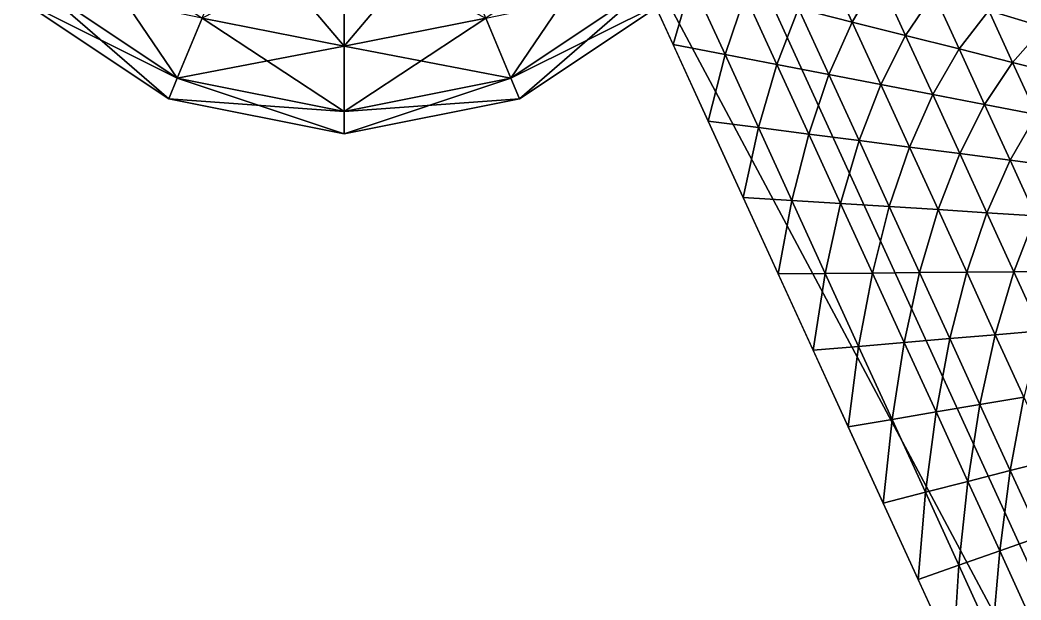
# Model space of a CAD drawing. Header units: metres. Extents: x -32.6 to 43.8, y -33.1 to 27.7.
# Drawn here: x -12.69 to -6.47, y -0.65 to 2.95 of the extents above; entities that cross this region are included whole.
import ezdxf

# ---------------------------------------------------------------- set-up
doc = ezdxf.new("R2010")
doc.units = ezdxf.units.M
for name, color, linetype in [('MANSARDA', 4, 'CONTINUOUS'), ('STRECHA_ZAPAD', 2, 'CONTINUOUS'), ('STROMY_OKOLI', 3, 'CONTINUOUS'), ('ZDIVO', 6, 'CONTINUOUS')]:
    doc.layers.add(name, color=color, linetype=linetype)

msp = doc.modelspace()

# ---------------------------------------------------------------- linework, layer by layer
at = {"layer": 'MANSARDA'}
for points in [[(-4.1305, -5.4244, 4.36), (-8.4393, 3.9782, 4.36), (-9.2843, 4.2262, 7.29)], [(-4.1305, -5.4244, 4.36), (-9.2843, 4.2262, 7.29), (-4.4968, -6.2212, 7.29)]]:
    msp.add_3dface(points, dxfattribs=at)
at = {"layer": 'STRECHA_ZAPAD'}
for points in [[(-7.8511, 3.0253, 7.8727), (-7.6965, 3.3301, 8.0669), (-7.5184, 2.9416, 8.0669)], [(-7.5184, 2.9416, 8.0669), (-7.6965, 3.3301, 8.0669), (-7.3539, 3.2248, 8.2612)], [(-8.6315, 2.8015, 7.29), (-8.8491, 3.2764, 7.29), (-8.5164, 3.1927, 7.4842)], [(-8.6315, 2.8015, 7.29), (-8.5164, 3.1927, 7.4842), (-8.3087, 2.7394, 7.4842)], [(-8.3087, 2.7394, 7.4842), (-8.5164, 3.1927, 7.4842), (-8.1838, 3.109, 7.6785)], [(-7.5184, 2.9416, 8.0669), (-7.3539, 3.2248, 8.2612), (-7.1858, 2.8579, 8.2612)], [(-7.1858, 2.8579, 8.2612), (-7.3539, 3.2248, 8.2612), (-7.0114, 3.1195, 8.4554)], [(-6.6688, 3.0143, 8.6497), (-6.4647, 3.2112, 8.8439), (-6.3262, 2.909, 8.8439)], [(-7.1858, 2.8579, 8.2612), (-7.0114, 3.1195, 8.4554), (-6.8531, 2.7742, 8.4554)], [(-6.8531, 2.7742, 8.4554), (-7.0114, 3.1195, 8.4554), (-6.6688, 3.0143, 8.6497)], [(-8.3087, 2.7394, 7.4842), (-8.1838, 3.109, 7.6785), (-7.9859, 2.6773, 7.6785)], [(-7.9859, 2.6773, 7.6785), (-8.1838, 3.109, 7.6785), (-7.8511, 3.0253, 7.8727)], [(-7.9859, 2.6773, 7.6785), (-7.8511, 3.0253, 7.8727), (-7.6631, 2.6152, 7.8727)], [(-7.6631, 2.6152, 7.8727), (-7.8511, 3.0253, 7.8727), (-7.5184, 2.9416, 8.0669)], [(-6.8531, 2.7742, 8.4554), (-6.6688, 3.0143, 8.6497), (-6.5204, 2.6905, 8.6497)], [(-6.5204, 2.6905, 8.6497), (-6.6688, 3.0143, 8.6497), (-6.3262, 2.909, 8.8439)], [(-7.6631, 2.6152, 7.8727), (-7.5184, 2.9416, 8.0669), (-7.3404, 2.5531, 8.0669)], [(-7.3404, 2.5531, 8.0669), (-7.5184, 2.9416, 8.0669), (-7.1858, 2.8579, 8.2612)], [(-6.5204, 2.6905, 8.6497), (-6.3262, 2.909, 8.8439), (-6.1878, 2.6068, 8.8439)], [(-8.4139, 2.3267, 7.29), (-8.6315, 2.8015, 7.29), (-8.3087, 2.7394, 7.4842)], [(-7.3404, 2.5531, 8.0669), (-7.1858, 2.8579, 8.2612), (-7.0176, 2.4909, 8.2612)], [(-7.0176, 2.4909, 8.2612), (-7.1858, 2.8579, 8.2612), (-6.8531, 2.7742, 8.4554)], [(-8.4139, 2.3267, 7.29), (-8.3087, 2.7394, 7.4842), (-8.101, 2.2861, 7.4842)], [(-8.101, 2.2861, 7.4842), (-8.3087, 2.7394, 7.4842), (-7.9859, 2.6773, 7.6785)], [(-7.0176, 2.4909, 8.2612), (-6.8531, 2.7742, 8.4554), (-6.6948, 2.4288, 8.4554)], [(-6.6948, 2.4288, 8.4554), (-6.8531, 2.7742, 8.4554), (-6.5204, 2.6905, 8.6497)], [(-8.101, 2.2861, 7.4842), (-7.9859, 2.6773, 7.6785), (-7.7881, 2.2456, 7.6785)], [(-7.7881, 2.2456, 7.6785), (-7.9859, 2.6773, 7.6785), (-7.6631, 2.6152, 7.8727)], [(-6.6948, 2.4288, 8.4554), (-6.5204, 2.6905, 8.6497), (-6.372, 2.3667, 8.6497)], [(-6.372, 2.3667, 8.6497), (-6.5204, 2.6905, 8.6497), (-6.1878, 2.6068, 8.8439)], [(-7.7881, 2.2456, 7.6785), (-7.6631, 2.6152, 7.8727), (-7.4752, 2.205, 7.8727)], [(-7.4752, 2.205, 7.8727), (-7.6631, 2.6152, 7.8727), (-7.3404, 2.5531, 8.0669)], [(-7.4752, 2.205, 7.8727), (-7.3404, 2.5531, 8.0669), (-7.1623, 2.1645, 8.0669)], [(-7.1623, 2.1645, 8.0669), (-7.3404, 2.5531, 8.0669), (-7.0176, 2.4909, 8.2612)], [(-7.1623, 2.1645, 8.0669), (-7.0176, 2.4909, 8.2612), (-6.8494, 2.124, 8.2612)], [(-6.8494, 2.124, 8.2612), (-7.0176, 2.4909, 8.2612), (-6.6948, 2.4288, 8.4554)], [(-6.8494, 2.124, 8.2612), (-6.6948, 2.4288, 8.4554), (-6.5366, 2.0834, 8.4554)], [(-6.5366, 2.0834, 8.4554), (-6.6948, 2.4288, 8.4554), (-6.372, 2.3667, 8.6497)], [(-6.5366, 2.0834, 8.4554), (-6.372, 2.3667, 8.6497), (-6.2237, 2.0429, 8.6497)], [(-8.1962, 1.8518, 7.29), (-8.4139, 2.3267, 7.29), (-8.101, 2.2861, 7.4842)], [(-8.1962, 1.8518, 7.29), (-8.101, 2.2861, 7.4842), (-7.8932, 1.8328, 7.4842)], [(-7.8932, 1.8328, 7.4842), (-8.101, 2.2861, 7.4842), (-7.7881, 2.2456, 7.6785)], [(-7.8932, 1.8328, 7.4842), (-7.7881, 2.2456, 7.6785), (-7.5903, 1.8139, 7.6785)], [(-7.5903, 1.8139, 7.6785), (-7.7881, 2.2456, 7.6785), (-7.4752, 2.205, 7.8727)], [(-7.5903, 1.8139, 7.6785), (-7.4752, 2.205, 7.8727), (-7.2873, 1.7949, 7.8727)], [(-7.2873, 1.7949, 7.8727), (-7.4752, 2.205, 7.8727), (-7.1623, 2.1645, 8.0669)], [(-7.2873, 1.7949, 7.8727), (-7.1623, 2.1645, 8.0669), (-6.9843, 1.776, 8.0669)], [(-6.9843, 1.776, 8.0669), (-7.1623, 2.1645, 8.0669), (-6.8494, 2.124, 8.2612)], [(-6.9843, 1.776, 8.0669), (-6.8494, 2.124, 8.2612), (-6.6813, 1.757, 8.2612)], [(-6.6813, 1.757, 8.2612), (-6.8494, 2.124, 8.2612), (-6.5366, 2.0834, 8.4554)], [(-6.6813, 1.757, 8.2612), (-6.5366, 2.0834, 8.4554), (-6.3783, 1.7381, 8.4554)], [(-6.3783, 1.7381, 8.4554), (-6.5366, 2.0834, 8.4554), (-6.2237, 2.0429, 8.6497)], [(-7.9786, 1.3769, 7.29), (-8.1962, 1.8518, 7.29), (-7.8932, 1.8328, 7.4842)], [(-7.9786, 1.3769, 7.29), (-7.8932, 1.8328, 7.4842), (-7.6855, 1.3795, 7.4842)], [(-7.6855, 1.3795, 7.4842), (-7.8932, 1.8328, 7.4842), (-7.5903, 1.8139, 7.6785)], [(-7.6855, 1.3795, 7.4842), (-7.5903, 1.8139, 7.6785), (-7.3924, 1.3822, 7.6785)], [(-7.3924, 1.3822, 7.6785), (-7.5903, 1.8139, 7.6785), (-7.2873, 1.7949, 7.8727)], [(-7.3924, 1.3822, 7.6785), (-7.2873, 1.7949, 7.8727), (-7.0993, 1.3848, 7.8727)], [(-7.0993, 1.3848, 7.8727), (-7.2873, 1.7949, 7.8727), (-6.9843, 1.776, 8.0669)], [(-7.0993, 1.3848, 7.8727), (-6.9843, 1.776, 8.0669), (-6.8062, 1.3874, 8.0669)], [(-6.8062, 1.3874, 8.0669), (-6.9843, 1.776, 8.0669), (-6.6813, 1.757, 8.2612)], [(-6.8062, 1.3874, 8.0669), (-6.6813, 1.757, 8.2612), (-6.5131, 1.3901, 8.2612)], [(-6.5131, 1.3901, 8.2612), (-6.6813, 1.757, 8.2612), (-6.3783, 1.7381, 8.4554)], [(-6.5131, 1.3901, 8.2612), (-6.3783, 1.7381, 8.4554), (-6.22, 1.3927, 8.4554)], [(-7.761, 0.902, 7.29), (-7.9786, 1.3769, 7.29), (-7.6855, 1.3795, 7.4842)], [(-7.761, 0.902, 7.29), (-7.6855, 1.3795, 7.4842), (-7.4778, 0.9262, 7.4842)], [(-7.4778, 0.9262, 7.4842), (-7.6855, 1.3795, 7.4842), (-7.3924, 1.3822, 7.6785)], [(-7.4778, 0.9262, 7.4842), (-7.3924, 1.3822, 7.6785), (-7.1946, 0.9505, 7.6785)], [(-7.1946, 0.9505, 7.6785), (-7.3924, 1.3822, 7.6785), (-7.0993, 1.3848, 7.8727)], [(-7.1946, 0.9505, 7.6785), (-7.0993, 1.3848, 7.8727), (-6.9114, 0.9747, 7.8727)], [(-6.9114, 0.9747, 7.8727), (-7.0993, 1.3848, 7.8727), (-6.8062, 1.3874, 8.0669)], [(-6.9114, 0.9747, 7.8727), (-6.8062, 1.3874, 8.0669), (-6.6282, 0.9989, 8.0669)], [(-6.6282, 0.9989, 8.0669), (-6.8062, 1.3874, 8.0669), (-6.5131, 1.3901, 8.2612)], [(-6.6282, 0.9989, 8.0669), (-6.5131, 1.3901, 8.2612), (-6.345, 1.0231, 8.2612)], [(-6.345, 1.0231, 8.2612), (-6.5131, 1.3901, 8.2612), (-6.22, 1.3927, 8.4554)], [(-6.7234, 0.5646, 7.8727), (-6.9114, 0.9747, 7.8727), (-6.6282, 0.9989, 8.0669)], [(-6.7234, 0.5646, 7.8727), (-6.6282, 0.9989, 8.0669), (-6.4501, 0.6104, 8.0669)], [(-6.4501, 0.6104, 8.0669), (-6.6282, 0.9989, 8.0669), (-6.345, 1.0231, 8.2612)], [(-7.2701, 0.4729, 7.4842), (-7.4778, 0.9262, 7.4842), (-7.1946, 0.9505, 7.6785)], [(-7.2701, 0.4729, 7.4842), (-7.1946, 0.9505, 7.6785), (-6.9968, 0.5187, 7.6785)], [(-6.9968, 0.5187, 7.6785), (-7.1946, 0.9505, 7.6785), (-6.9114, 0.9747, 7.8727)], [(-6.9968, 0.5187, 7.6785), (-6.9114, 0.9747, 7.8727), (-6.7234, 0.5646, 7.8727)], [(-7.5434, 0.4271, 7.29), (-7.761, 0.902, 7.29), (-7.4778, 0.9262, 7.4842)], [(-7.5434, 0.4271, 7.29), (-7.4778, 0.9262, 7.4842), (-7.2701, 0.4729, 7.4842)], [(-6.7989, 0.087, 7.6785), (-6.9968, 0.5187, 7.6785), (-6.7234, 0.5646, 7.8727)], [(-6.7989, 0.087, 7.6785), (-6.7234, 0.5646, 7.8727), (-6.5355, 0.1544, 7.8727)], [(-6.5355, 0.1544, 7.8727), (-6.7234, 0.5646, 7.8727), (-6.4501, 0.6104, 8.0669)], [(-6.5355, 0.1544, 7.8727), (-6.4501, 0.6104, 8.0669), (-6.2721, 0.2218, 8.0669)], [(-7.0623, 0.0196, 7.4842), (-7.2701, 0.4729, 7.4842), (-6.9968, 0.5187, 7.6785)], [(-7.0623, 0.0196, 7.4842), (-6.9968, 0.5187, 7.6785), (-6.7989, 0.087, 7.6785)], [(-7.3258, -0.0478, 7.29), (-7.5434, 0.4271, 7.29), (-7.2701, 0.4729, 7.4842)], [(-7.3258, -0.0478, 7.29), (-7.2701, 0.4729, 7.4842), (-7.0623, 0.0196, 7.4842)], [(-6.3476, -0.2557, 7.8727), (-6.5355, 0.1544, 7.8727), (-6.2721, 0.2218, 8.0669)], [(-6.6011, -0.3447, 7.6785), (-6.7989, 0.087, 7.6785), (-6.5355, 0.1544, 7.8727)], [(-6.6011, -0.3447, 7.6785), (-6.5355, 0.1544, 7.8727), (-6.3476, -0.2557, 7.8727)], [(-6.8546, -0.4337, 7.4842), (-7.0623, 0.0196, 7.4842), (-6.7989, 0.087, 7.6785)], [(-6.8546, -0.4337, 7.4842), (-6.7989, 0.087, 7.6785), (-6.6011, -0.3447, 7.6785)], [(-7.1082, -0.5226, 7.29), (-7.3258, -0.0478, 7.29), (-7.0623, 0.0196, 7.4842)], [(-7.1082, -0.5226, 7.29), (-7.0623, 0.0196, 7.4842), (-6.8546, -0.4337, 7.4842)], [(-6.4033, -0.7764, 7.6785), (-6.6011, -0.3447, 7.6785), (-6.3476, -0.2557, 7.8727)], [(-6.6469, -0.887, 7.4842), (-6.8546, -0.4337, 7.4842), (-6.6011, -0.3447, 7.6785)], [(-6.6469, -0.887, 7.4842), (-6.6011, -0.3447, 7.6785), (-6.4033, -0.7764, 7.6785)], [(-6.8905, -0.9975, 7.29), (-7.1082, -0.5226, 7.29), (-6.8546, -0.4337, 7.4842)], [(-6.8905, -0.9975, 7.29), (-6.8546, -0.4337, 7.4842), (-6.6469, -0.887, 7.4842)]]:
    msp.add_3dface(points, dxfattribs=at)
at = {"layer": 'STROMY_OKOLI'}
for points in [[(-11.3178, 3.549, 7.5029), (-10.677, 2.7912, 6.8726), (-11.559, 2.9667, 6.8726)], [(-11.3178, 3.549, 7.5029), (-10.677, 3.4215, 7.5029), (-10.677, 2.7912, 6.8726)], [(-10.677, 2.7912, 3.5234), (-9.7949, 2.9667, 3.5234), (-10.0361, 3.549, 2.8931)], [(-10.677, 2.7912, 3.5234), (-10.0361, 3.549, 2.8931), (-10.677, 3.4215, 2.8931)], [(-12.3068, 3.4663, 6.8726), (-11.7139, 2.5928, 6.0784), (-12.5929, 3.1802, 6.0784)], [(-12.3068, 3.4663, 6.8726), (-11.559, 2.9667, 6.8726), (-11.7139, 2.5928, 6.0784)], [(-9.6401, 2.5928, 4.3176), (-9.0472, 3.4663, 3.5234), (-9.7949, 2.9667, 3.5234)], [(-9.6401, 2.5928, 4.3176), (-8.761, 3.1802, 4.3176), (-9.0472, 3.4663, 3.5234)], [(-11.559, 2.9667, 3.5234), (-10.677, 2.7912, 3.5234), (-10.677, 3.4215, 2.8931)], [(-10.677, 3.4215, 7.5029), (-9.7949, 2.9667, 6.8726), (-10.677, 2.7912, 6.8726)], [(-12.5929, 3.1802, 6.0784), (-11.7673, 2.464, 5.198), (-12.6915, 3.0816, 5.198)], [(-12.6915, 3.0816, 5.198), (-11.7139, 2.5928, 4.3176), (-12.5929, 3.1802, 4.3176)], [(-12.5929, 3.1802, 6.0784), (-11.7139, 2.5928, 6.0784), (-11.7673, 2.464, 5.198)], [(-12.5929, 3.1802, 4.3176), (-11.7139, 2.5928, 4.3176), (-11.559, 2.9667, 3.5234)], [(-9.7949, 2.9667, 6.8726), (-8.761, 3.1802, 6.0784), (-9.6401, 2.5928, 6.0784)], [(-9.6401, 2.5928, 6.0784), (-8.761, 3.1802, 6.0784), (-8.6624, 3.0816, 5.198)], [(-9.5867, 2.464, 5.198), (-8.761, 3.1802, 4.3176), (-9.6401, 2.5928, 4.3176)], [(-9.5867, 2.464, 5.198), (-8.6624, 3.0816, 5.198), (-8.761, 3.1802, 4.3176)], [(-12.6915, 3.0816, 5.198), (-11.7673, 2.464, 5.198), (-11.7139, 2.5928, 4.3176)], [(-9.6401, 2.5928, 6.0784), (-8.6624, 3.0816, 5.198), (-9.5867, 2.464, 5.198)], [(-11.559, 2.9667, 6.8726), (-10.677, 2.3866, 6.0784), (-11.7139, 2.5928, 6.0784)], [(-11.7139, 2.5928, 4.3176), (-10.677, 2.7912, 3.5234), (-11.559, 2.9667, 3.5234)], [(-11.559, 2.9667, 6.8726), (-10.677, 2.7912, 6.8726), (-10.677, 2.3866, 6.0784)], [(-10.677, 2.7912, 6.8726), (-9.7949, 2.9667, 6.8726), (-9.6401, 2.5928, 6.0784)], [(-10.677, 2.3866, 4.3176), (-9.6401, 2.5928, 4.3176), (-9.7949, 2.9667, 3.5234)], [(-10.677, 2.3866, 4.3176), (-9.7949, 2.9667, 3.5234), (-10.677, 2.7912, 3.5234)], [(-11.7139, 2.5928, 4.3176), (-10.677, 2.3866, 4.3176), (-10.677, 2.7912, 3.5234)], [(-10.677, 2.7912, 6.8726), (-9.6401, 2.5928, 6.0784), (-10.677, 2.3866, 6.0784)], [(-11.7139, 2.5928, 6.0784), (-10.677, 2.2471, 5.198), (-11.7673, 2.464, 5.198)], [(-11.7673, 2.464, 5.198), (-10.677, 2.3866, 4.3176), (-11.7139, 2.5928, 4.3176)], [(-11.7139, 2.5928, 6.0784), (-10.677, 2.3866, 6.0784), (-10.677, 2.2471, 5.198)], [(-10.677, 2.3866, 6.0784), (-9.6401, 2.5928, 6.0784), (-9.5867, 2.464, 5.198)], [(-10.677, 2.2471, 5.198), (-9.5867, 2.464, 5.198), (-9.6401, 2.5928, 4.3176)], [(-10.677, 2.2471, 5.198), (-9.6401, 2.5928, 4.3176), (-10.677, 2.3866, 4.3176)], [(-11.7673, 2.464, 5.198), (-10.677, 2.2471, 5.198), (-10.677, 2.3866, 4.3176)], [(-10.677, 2.3866, 6.0784), (-9.5867, 2.464, 5.198), (-10.677, 2.2471, 5.198)]]:
    msp.add_3dface(points, dxfattribs=at)
at = {"layer": 'ZDIVO'}
for points in [[(-4.1305, -5.4244), (-8.4393, 3.9782), (-8.4393, 3.9782, 4.36)], [(-4.1305, -5.4244), (-8.4393, 3.9782, 4.36), (-4.1305, -5.4244, 4.36)]]:
    msp.add_3dface(points, dxfattribs=at)

doc.saveas('drawing.dxf')
